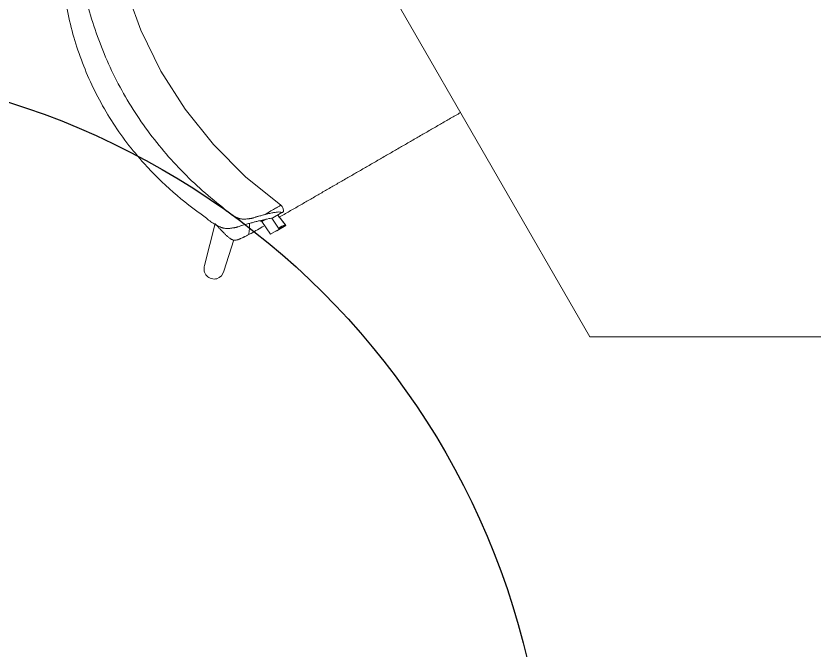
# Model space of a CAD drawing. Header units: millimetres. Extents: x 155920 to 295199, y -4084 to 97293.
# Drawn here: x 177525 to 178565, y 19317 to 20144 of the extents above; entities that cross this region are included whole.
import ezdxf

# ---------------------------------------------------------------- set-up
doc = ezdxf.new("R2010")
doc.units = ezdxf.units.MM
doc.header["$MEASUREMENT"] = 0
doc.layers.add('I-FURN', color=8, linetype='CONTINUOUS', lineweight=9)
doc.layers.add('Social Distancing', color=7, linetype='CONTINUOUS')

msp = doc.modelspace()

# ---------------------------------------------------------------- linework, layer by layer
at = {"layer": 'I-FURN'}
for p, q in [((177698.1, 20721.5), (178273.1, 19725.6)), ((177687.4, 20125.2), (177667.1, 20180.7)), ((177713.6, 20072.1), (177687.4, 20125.2)), ((177745.3, 20022.3), (177713.6, 20072.1)), ((177782.3, 19976.1), (177745.3, 20022.3)), ((177824, 19934.2), (177782.3, 19976.1)), ((177870, 19897.1), (177824, 19934.2)), ((177871.5, 19895.6), (177870, 19897.1)), ((177872.7, 19893.6), (177871.5, 19895.6)), ((177873.1, 19892.2), (177872.7, 19893.6)), ((177873.4, 19890.3), (177873.1, 19892.2)), ((177873.2, 19888.4), (177873.4, 19890.3)), ((177858.1, 19880.3), (177867.8, 19865.9)), ((177871.4, 19887.4), (177859.6, 19880.6)), ((177876.4, 19870.5), (177866, 19884.3)), ((177875.9, 19871.3), (177866.1, 19884.3)), ((177784.4, 19873.2), (177770.5, 19818.3)), ((177844.6, 19876.6), (177847.2, 19878.1)), ((177845.1, 19875.8), (177850.2, 19878.7)), ((177856.3, 19859.2), (177845.1, 19875.8)), ((177864.8, 19863.8), (177876.4, 19870.5)), ((177867.8, 19865.9), (177856.3, 19859.2)), ((177795.7, 19811.2), (177808.5, 19852)), ((178273.1, 19725.6), (179423.1, 19725.6))]:
    msp.add_line(p, q, dxfattribs=at)
msp.add_arc((177782.9, 19813.9), 13.1, 160.4176, 348.0338, dxfattribs=at)
for centre, end_param in [((177879.5, 19854.3), 6.540192), ((177880, 19853.5), 6.540192), ((177868.4, 19846.8), 6.044337)]:
    msp.add_ellipse(centre, major_axis=(-8.7, 15.1), ratio=0.978487, start_param=5.960696, end_param=end_param, dxfattribs=at)
for points, knots in [([(177605.7, 20220.3), (177607.5, 20207.5), (177611.9, 20182.2), (177624.5, 20132.2), (177647.4, 20071.9), (177686.2, 20004.8), (177727, 19954.8), (177763.9, 19918.9), (177783.7, 19902.3), (177793.8, 19894.4)], [-1, -1, -1, -1, -0.9, -0.8, -0.6, -0.4, -0.2, -0.1, 0, 0, 0, 0]), ([(177771.3, 19881.4), (177756.8, 19891.6), (177728.9, 19913.4), (177686.8, 19954.8), (177647.2, 20006.5), (177614.4, 20069.5), (177596.3, 20125.8), (177587.1, 20172.1), (177584.2, 20195.5), (177583.1, 20207.3)], [-1, -1, -1, -1, -0.863636, -0.727273, -0.545455, -0.363636, -0.181818, -0.090909, 0, 0, 0, 0]), ([(178104.5, 20018.1), (178104.4, 20018.1), (178102.2, 20016.7), (178097.8, 20014.2), (178091.2, 20010.4), (178084.6, 20006.6), (178075.8, 20001.5), (178065, 19995.3), (178054.2, 19989.1), (178045.5, 19984), (178038.9, 19980.2), (178032.3, 19976.4), (178023.6, 19971.4), (178012.8, 19965.1), (177999.8, 19957.6), (177986.7, 19950), (177973.6, 19942.5), (177960.7, 19935), (177949.9, 19928.8), (177941.2, 19923.8), (177934.6, 19920), (177928, 19916.2), (177919.5, 19911.2), (177908.9, 19905.1), (177898.1, 19898.9), (177889.4, 19893.9), (177882.7, 19890), (177875.9, 19886.1), (177870.9, 19883.2), (177868, 19881.6), (177867.4, 19881.2)], [-0.7508218, -0.7508218, -0.7508218, -0.7508218, -0.75, -0.7321429, -0.7142857, -0.6964286, -0.6785714, -0.6428571, -0.6071429, -0.5892857, -0.5714286, -0.5535714, -0.5357143, -0.5, -0.4642857, -0.4285714, -0.3928571, -0.3571429, -0.3214286, -0.3035714, -0.2857143, -0.2678571, -0.25, -0.2142857, -0.1785714, -0.1607143, -0.1428571, -0.125, -0.1071429, -0.1022726, -0.1022726, -0.1022726, -0.1022726]), ([(177793.8, 19894.4), (177795.7, 19892.6), (177799.3, 19889.4), (177803.7, 19886), (177807, 19883.8), (177809.5, 19882.4), (177811.5, 19881.4), (177812.9, 19880.8), (177813.6, 19880.5), (177814.2, 19880.2), (177814.8, 19880), (177815.5, 19879.8), (177816.8, 19879.4), (177818.6, 19879.1), (177820.7, 19878.9), (177822.6, 19878.9), (177824.5, 19879), (177826.3, 19879.2), (177827.7, 19879.4), (177828.6, 19879.5), (177829.2, 19879.6), (177829.5, 19879.6), (177829.9, 19879.6), (177830.4, 19879.7), (177831.2, 19879.8), (177832.3, 19880), (177833.5, 19880.3), (177834.9, 19880.8), (177836.3, 19881.3), (177837.7, 19881.8), (177838.9, 19882.2), (177840.1, 19882.5), (177841.7, 19882.9), (177844.4, 19883.6), (177846.8, 19884.3), (177848.4, 19884.7)], [0, 0, 0, 0, 0.0625, 0.125, 0.15625, 0.1875, 0.21875, 0.234375, 0.242188, 0.25, 0.257812, 0.265625, 0.28125, 0.3125, 0.34375, 0.375, 0.40625, 0.4375, 0.46875, 0.484375, 0.492188, 0.5, 0.507812, 0.515625, 0.53125, 0.5625, 0.59375, 0.625, 0.6875, 0.71875, 0.75, 0.78125, 0.8125, 0.875, 1, 1, 1, 1]), ([(177870, 19897.1), (177870, 19897.1), (177869.9, 19897.1), (177869.4, 19896.8), (177868.7, 19896.3), (177866.9, 19895.3), (177863.5, 19893.4), (177857.3, 19889.8), (177851.7, 19886.5), (177848.4, 19884.7)], [0.3374293, 0.3374293, 0.3374293, 0.3374293, 0.3888889, 0.4444444, 0.5138889, 0.5833333, 0.7222222, 0.8611111, 1, 1, 1, 1]), ([(177852.2, 19879.1), (177850.2, 19878.8), (177846.9, 19878.1), (177841.8, 19876.8), (177837.7, 19875.8), (177833.5, 19874.6), (177829, 19873.4), (177825, 19872.3), (177821.6, 19871.4), (177819.5, 19870.8), (177817.8, 19870.3), (177816.2, 19869.7), (177814.6, 19869.1), (177812.9, 19868.6), (177811.6, 19868.2), (177810.4, 19867.9), (177809.5, 19867.8), (177808.9, 19867.7), (177808.5, 19867.6), (177808.1, 19867.6), (177807.6, 19867.5), (177806.6, 19867.4), (177805.2, 19867.2), (177803.4, 19866.9), (177801.6, 19866.7), (177799.6, 19866.7), (177797.6, 19866.8), (177795.8, 19867.1), (177794.4, 19867.4), (177793.7, 19867.6), (177793.1, 19867.8), (177792.5, 19868), (177791.7, 19868.3), (177790.3, 19868.9), (177788.2, 19869.8), (177785.5, 19871.2), (177782, 19873.3), (177777.3, 19876.5), (177773.3, 19879.6), (177771.3, 19881.4)], [0, 0, 0, 0, 0.142857, 0.214286, 0.285714, 0.357143, 0.428571, 0.5, 0.535714, 0.571429, 0.589286, 0.607143, 0.642857, 0.660714, 0.678571, 0.696429, 0.705357, 0.709821, 0.714286, 0.71875, 0.723214, 0.732143, 0.75, 0.767857, 0.785714, 0.803571, 0.821429, 0.839286, 0.848214, 0.852679, 0.857143, 0.861607, 0.866071, 0.875, 0.892857, 0.910714, 0.928571, 0.964286, 1, 1, 1, 1]), ([(177828, 19858.7), (177827, 19858.2), (177825.5, 19857.4), (177823.8, 19856.6), (177822.8, 19856.1), (177822.1, 19855.7), (177821.4, 19855.4), (177820.4, 19854.9), (177819.3, 19854.4), (177818.2, 19853.9), (177817.4, 19853.5), (177816.9, 19853.3), (177816.6, 19853.2), (177816.2, 19853), (177815.7, 19852.8), (177814.9, 19852.5), (177813.7, 19852.1), (177812.4, 19851.7), (177811.1, 19851.4), (177809.8, 19851.4), (177808.3, 19851.6), (177807, 19851.9), (177806, 19852.4), (177805.3, 19852.7), (177804.6, 19853.1), (177803.7, 19853.7), (177802.5, 19854.6), (177801.1, 19855.7), (177799.7, 19857), (177798.4, 19858.2), (177797.2, 19859.4), (177796.1, 19860.5), (177794.8, 19861.7), (177793.5, 19863.1), (177791.8, 19864.9), (177788.7, 19868.2), (177786.1, 19871.1), (177784.5, 19872.9)], [0, 0, 0, 0, 0.0625, 0.09375, 0.109375, 0.125, 0.140625, 0.15625, 0.1875, 0.21875, 0.234375, 0.242188, 0.25, 0.257812, 0.265625, 0.28125, 0.3125, 0.34375, 0.375, 0.40625, 0.4375, 0.46875, 0.484375, 0.5, 0.515625, 0.53125, 0.5625, 0.59375, 0.625, 0.65625, 0.6875, 0.71875, 0.75, 0.78125, 0.8125, 0.875, 1, 1, 1, 1]), ([(177828, 19858.7), (177828.4, 19861.1), (177829, 19865.8), (177829.1, 19870.8), (177828.9, 19873.4), (177828.9, 19873.8)], [0, 0, 0, 0, 0.02777778, 0.05555556, 0.06066679, 0.06066679, 0.06066679, 0.06066679]), ([(177842.6, 19876.9), (177843, 19876.7), (177843.9, 19876.3), (177844.7, 19876), (177845.1, 19875.8)], [-0.5281276, -0.5281276, -0.5281276, -0.5281276, -0.3333333, -0.1258677, -0.1258677, -0.1258677, -0.1258677])]:
    msp.add_open_spline(points, degree=3, knots=knots, dxfattribs=at)
for points in [[(177848.4, 19884.7), (177850.4, 19885.2), (177854.3, 19886.2), (177859.4, 19887.2), (177863.8, 19888), (177867.4, 19888.4), (177870, 19888.1), (177871, 19887.7), (177871.4, 19887.4)], [(177859.6, 19880.6), (177858.5, 19880.4), (177856.1, 19880), (177853.5, 19879.4), (177852.2, 19879.1)], [(177871.4, 19887.4), (177871.9, 19887.7), (177872.6, 19888.1), (177873.2, 19888.4), (177873.3, 19888.5), (177872.9, 19888.2), (177872.5, 19888.1)], [(177847.9, 19869.9), (177842.2, 19866.7), (177836.8, 19863.5), (177831.4, 19860.4)], [(177831.4, 19860.4), (177830.9, 19860.1), (177829.7, 19859.6), (177828.6, 19859), (177828, 19858.7)]]:
    msp.add_open_spline(points, degree=3, dxfattribs=at)
at = {"layer": 'Social Distancing'}
msp.add_circle((177217.5, 19076.3), 1000, dxfattribs=at)

doc.saveas('drawing.dxf')
